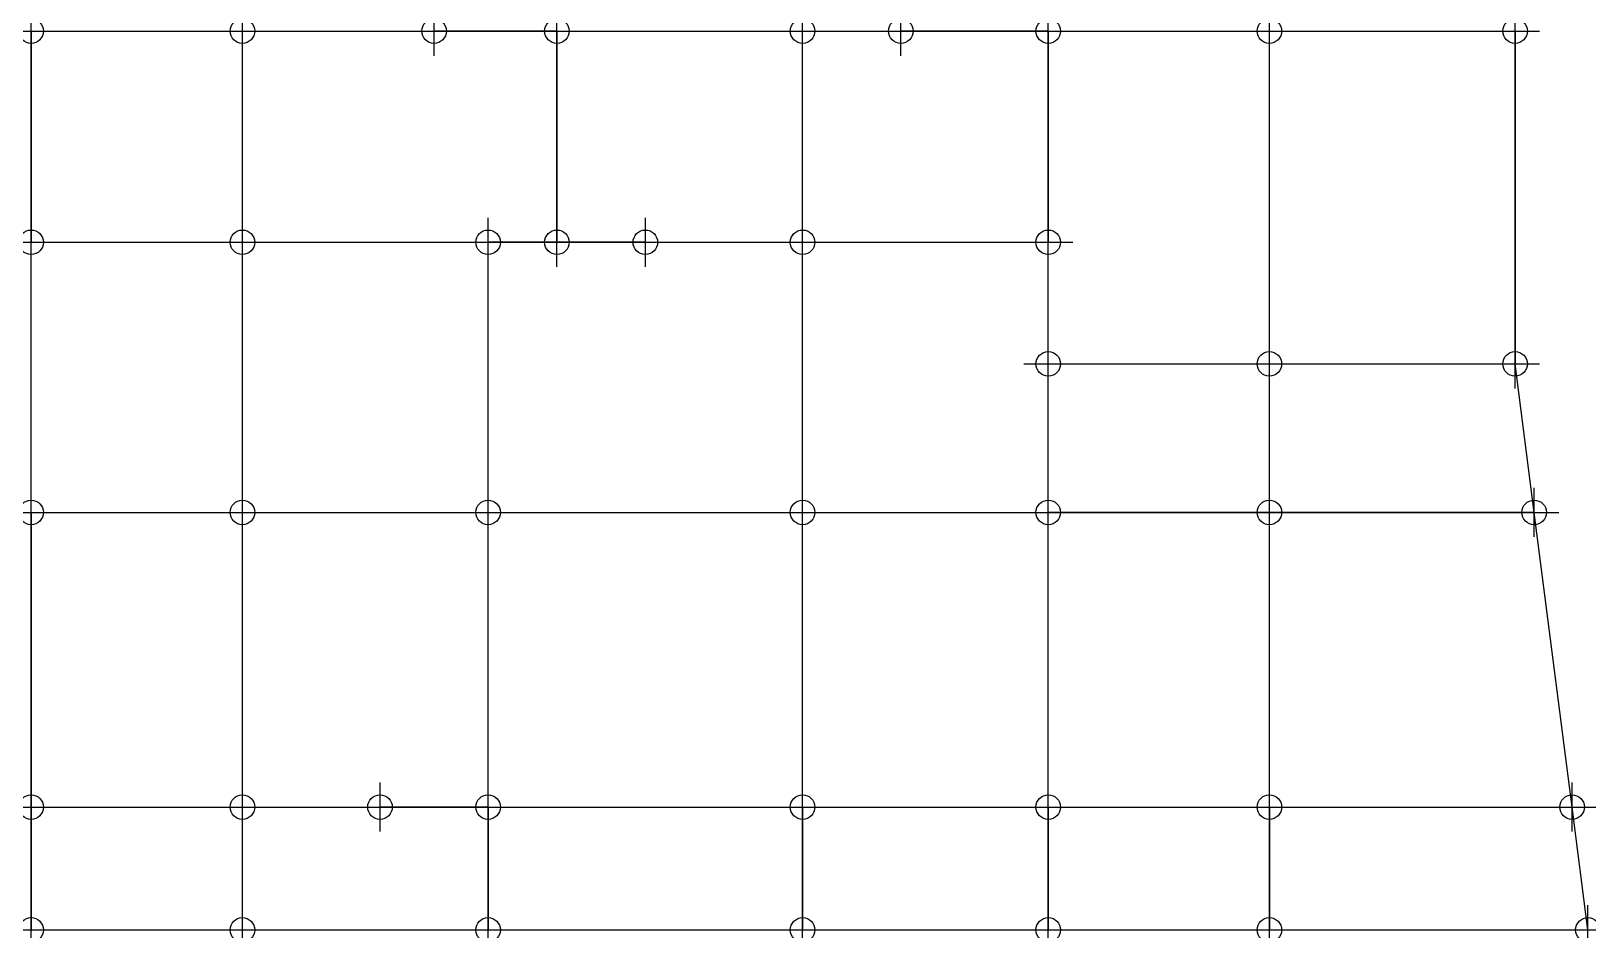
# Model space of a CAD drawing. Header units: metres. Extents: x 0 to 31.7, y 0 to 18.3.
import ezdxf

# ---------------------------------------------------------------- set-up
doc = ezdxf.new("R2010")
doc.units = ezdxf.units.M
doc.header["$MEASUREMENT"] = 0
doc.header["$PDMODE"] = 34
doc.header["$PDSIZE"] = 0.5
for name, color, linetype in [('Model_C_0.60_0.60', 255, 'CONTINUOUS'), ('Model_Mx_0.25', 2, 'CONTINUOUS'), ('Model_My_0.25', 1, 'CONTINUOUS'), ('Model_N_centrales', 7, 'CONTINUOUS'), ('Model_N_esquinero', 4, 'CONTINUOUS'), ('Model_N_externo', 6, 'CONTINUOUS'), ('Model_V_0.25_0.60', 3, 'CONTINUOUS'), ('Model_V_0.25_0.70', 40, 'CONTINUOUS')]:
    doc.layers.add(name, color=color, linetype=linetype)

msp = doc.modelspace()

# ---------------------------------------------------------------- linework, layer by layer
at = {"layer": 'Model_C_0.60_0.60', "extrusion": (2e-16, -1, 0)}
for p, q in [((4.3, 18.3), (4.3, 18.3, 2.6)), ((4.3, 18.3, 2.6), (4.3, 18.3, 5.2)), ((4.3, 18.3, 5.2), (4.3, 18.3, 7.8)), ((4.3, 18.3, 7.8), (4.3, 18.3, 10.4)), ((4.3, 18.3, 10.4), (4.3, 18.3, 13)), ((4.3, 18.3, 13), (4.3, 18.3, 15.6)), ((4.3, 18.3, 15.6), (4.3, 18.3, 18.2)), ((4.3, 18.3, 18.2), (4.3, 18.3, 20.8)), ((15.7, 18.3), (15.7, 18.3, 2.6)), ((15.7, 18.3, 2.6), (15.7, 18.3, 5.2)), ((15.7, 18.3, 5.2), (15.7, 18.3, 7.8)), ((15.7, 18.3, 7.8), (15.7, 18.3, 10.4)), ((15.7, 18.3, 10.4), (15.7, 18.3, 13)), ((15.7, 18.3, 13), (15.7, 18.3, 15.6)), ((15.7, 18.3, 15.6), (15.7, 18.3, 18.2)), ((15.7, 18.3, 18.2), (15.7, 18.3, 20.8)), ((25.2, 18.3), (25.2, 18.3, 2.6)), ((25.2, 18.3, 2.6), (25.2, 18.3, 5.2)), ((25.2, 18.3, 5.2), (25.2, 18.3, 7.8)), ((25.2, 18.3, 7.8), (25.2, 18.3, 10.4)), ((25.2, 18.3, 10.4), (25.2, 18.3, 13)), ((25.2, 18.3, 13), (25.2, 18.3, 15.6)), ((25.2, 18.3, 15.6), (25.2, 18.3, 18.2)), ((25.2, 18.3, 18.2), (25.2, 18.3, 20.8)), ((4.3, 14), (4.3, 14, 2.6)), ((4.3, 14, 2.6), (4.3, 14, 5.2)), ((4.3, 14, 5.2), (4.3, 14, 7.8)), ((4.3, 14, 7.8), (4.3, 14, 10.4)), ((4.3, 14, 10.4), (4.3, 14, 13)), ((4.3, 14, 13), (4.3, 14, 15.6)), ((4.3, 14, 15.6), (4.3, 14, 18.2)), ((4.3, 14, 18.2), (4.3, 14, 20.8)), ((15.7, 14), (15.7, 14, 2.6)), ((15.7, 14, 2.6), (15.7, 14, 5.2)), ((15.7, 14, 5.2), (15.7, 14, 7.8)), ((15.7, 14, 7.8), (15.7, 14, 10.4)), ((15.7, 14, 10.4), (15.7, 14, 13)), ((15.7, 14, 13), (15.7, 14, 15.6)), ((15.7, 14, 15.6), (15.7, 14, 18.2)), ((15.7, 14, 18.2), (15.7, 14, 20.8)), ((20.7, 11.525), (20.7, 11.525, 2.6)), ((20.7, 11.525, 2.6), (20.7, 11.525, 5.2)), ((20.7, 11.525, 5.2), (20.7, 11.525, 7.8)), ((20.7, 11.525, 7.8), (20.7, 11.525, 10.4)), ((20.7, 11.525, 10.4), (20.7, 11.525, 13)), ((20.7, 11.525, 13), (20.7, 11.525, 15.6)), ((20.7, 11.525, 15.6), (20.7, 11.525, 18.2)), ((20.7, 11.525, 18.2), (20.7, 11.525, 20.8)), ((25.2, 11.525), (25.2, 11.525, 2.6)), ((25.2, 11.525, 2.6), (25.2, 11.525, 5.2)), ((25.2, 11.525, 5.2), (25.2, 11.525, 7.8)), ((25.2, 11.525, 7.8), (25.2, 11.525, 10.4)), ((25.2, 11.525, 10.4), (25.2, 11.525, 13)), ((25.2, 11.525, 13), (25.2, 11.525, 15.6)), ((25.2, 11.525, 15.6), (25.2, 11.525, 18.2)), ((25.2, 11.525, 18.2), (25.2, 11.525, 20.8)), ((4.3, 8.5), (4.3, 8.5, 2.6)), ((4.3, 8.5, 2.6), (4.3, 8.5, 5.2)), ((4.3, 8.5, 5.2), (4.3, 8.5, 7.8)), ((4.3, 8.5, 7.8), (4.3, 8.5, 10.4)), ((4.3, 8.5, 10.4), (4.3, 8.5, 13)), ((4.3, 8.5, 13), (4.3, 8.5, 15.6)), ((4.3, 8.5, 15.6), (4.3, 8.5, 18.2)), ((4.3, 8.5, 18.2), (4.3, 8.5, 20.8)), ((9.3, 8.5), (9.3, 8.5, 2.6)), ((9.3, 8.5, 2.6), (9.3, 8.5, 5.2)), ((9.3, 8.5, 5.2), (9.3, 8.5, 7.8)), ((9.3, 8.5, 7.8), (9.3, 8.5, 10.4)), ((9.3, 8.5, 10.4), (9.3, 8.5, 13)), ((9.3, 8.5, 13), (9.3, 8.5, 15.6)), ((9.3, 8.5, 15.6), (9.3, 8.5, 18.2)), ((9.3, 8.5, 18.2), (9.3, 8.5, 20.8)), ((15.7, 8.5), (15.7, 8.5, 2.6)), ((15.7, 8.5, 2.6), (15.7, 8.5, 5.2)), ((15.7, 8.5, 5.2), (15.7, 8.5, 7.8)), ((15.7, 8.5, 7.8), (15.7, 8.5, 10.4)), ((15.7, 8.5, 10.4), (15.7, 8.5, 13)), ((15.7, 8.5, 13), (15.7, 8.5, 15.6)), ((15.7, 8.5, 15.6), (15.7, 8.5, 18.2)), ((15.7, 8.5, 18.2), (15.7, 8.5, 20.8)), ((4.3, 2.5), (4.3, 2.5, 2.6)), ((4.3, 2.5, 2.6), (4.3, 2.5, 5.2)), ((4.3, 2.5, 5.2), (4.3, 2.5, 7.8)), ((4.3, 2.5, 7.8), (4.3, 2.5, 10.4)), ((4.3, 2.5, 10.4), (4.3, 2.5, 13)), ((4.3, 2.5, 13), (4.3, 2.5, 15.6)), ((4.3, 2.5, 15.6), (4.3, 2.5, 18.2)), ((4.3, 2.5, 18.2), (4.3, 2.5, 20.8)), ((31.36, 2.5), (31.36, 2.5, 2.6)), ((31.36, 2.5, 2.6), (31.36, 2.5, 5.2)), ((31.36, 2.5, 5.2), (31.36, 2.5, 7.8)), ((31.36, 2.5, 7.8), (31.36, 2.5, 10.4)), ((31.36, 2.5, 10.4), (31.36, 2.5, 13)), ((31.36, 2.5, 13), (31.36, 2.5, 15.6)), ((31.36, 2.5, 15.6), (31.36, 2.5, 18.2)), ((31.36, 2.5, 18.2), (31.36, 2.5, 20.8)), ((4.3, 0), (4.3, 0, 2.6)), ((4.3, 0, 2.6), (4.3, 0, 5.2)), ((4.3, 0, 5.2), (4.3, 0, 7.8)), ((4.3, 0, 7.8), (4.3, 0, 10.4)), ((4.3, 0, 10.4), (4.3, 0, 13)), ((4.3, 0, 13), (4.3, 0, 15.6)), ((4.3, 0, 15.6), (4.3, 0, 18.2)), ((4.3, 0, 18.2), (4.3, 0, 20.8)), ((31.682, 0), (31.682, 0, 2.6)), ((31.682, 0, 2.6), (31.682, 0, 5.2)), ((31.682, 0, 5.2), (31.682, 0, 7.8)), ((31.682, 0, 7.8), (31.682, 0, 10.4)), ((31.682, 0, 10.4), (31.682, 0, 13)), ((31.682, 0, 13), (31.682, 0, 15.6)), ((31.682, 0, 15.6), (31.682, 0, 18.2)), ((31.682, 0, 18.2), (31.682, 0, 20.8))]:
    msp.add_line(p, q, dxfattribs=at)
at = {"layer": 'Model_Mx_0.25', "extrusion": (2e-16, -1, 0)}
for points, elevation in [([(10.7, 0), (10.7, 2.6), (8.2, 2.6), (8.2, 0), (10.7, 0)], -18.3), ([(10.7, 2.6), (10.7, 5.2), (8.2, 5.2), (8.2, 2.6), (10.7, 2.6)], -18.3), ([(10.7, 5.2), (10.7, 7.8), (8.2, 7.8), (8.2, 5.2), (10.7, 5.2)], -18.3), ([(10.7, 7.8), (10.7, 10.4), (8.2, 10.4), (8.2, 7.8), (10.7, 7.8)], -18.3), ([(10.7, 10.4), (10.7, 13), (8.2, 13), (8.2, 10.4), (10.7, 10.4)], -18.3), ([(10.7, 13), (10.7, 15.6), (8.2, 15.6), (8.2, 13), (10.7, 13)], -18.3), ([(10.7, 15.6), (10.7, 18.2), (8.2, 18.2), (8.2, 15.6), (10.7, 15.6)], -18.3), ([(10.7, 18.2), (10.7, 20.8), (8.2, 20.8), (8.2, 18.2), (10.7, 18.2)], -18.3), ([(20.7, 0), (20.7, 2.6), (17.7, 2.6), (17.7, 0), (20.7, 0)], -18.3), ([(20.7, 2.6), (20.7, 5.2), (17.7, 5.2), (17.7, 2.6), (20.7, 2.6)], -18.3), ([(20.7, 5.2), (20.7, 7.8), (17.7, 7.8), (17.7, 5.2), (20.7, 5.2)], -18.3), ([(20.7, 7.8), (20.7, 10.4), (17.7, 10.4), (17.7, 7.8), (20.7, 7.8)], -18.3), ([(20.7, 10.4), (20.7, 13), (17.7, 13), (17.7, 10.4), (20.7, 10.4)], -18.3), ([(20.7, 13), (20.7, 15.6), (17.7, 15.6), (17.7, 13), (20.7, 13)], -18.3), ([(20.7, 15.6), (20.7, 18.2), (17.7, 18.2), (17.7, 15.6), (20.7, 15.6)], -18.3), ([(20.7, 18.2), (20.7, 20.8), (17.7, 20.8), (17.7, 18.2), (20.7, 18.2)], -18.3), ([(10.7, 0), (10.7, 2.6), (9.3, 2.6), (9.3, 0), (10.7, 0)], -14), ([(10.7, 2.6), (10.7, 5.2), (9.3, 5.2), (9.3, 2.6), (10.7, 2.6)], -14), ([(10.7, 5.2), (10.7, 7.8), (9.3, 7.8), (9.3, 5.2), (10.7, 5.2)], -14), ([(10.7, 7.8), (10.7, 10.4), (9.3, 10.4), (9.3, 7.8), (10.7, 7.8)], -14), ([(10.7, 10.4), (10.7, 13), (9.3, 13), (9.3, 10.4), (10.7, 10.4)], -14), ([(10.7, 13), (10.7, 15.6), (9.3, 15.6), (9.3, 13), (10.7, 13)], -14), ([(10.7, 15.6), (10.7, 18.2), (9.3, 18.2), (9.3, 15.6), (10.7, 15.6)], -14), ([(10.7, 18.2), (10.7, 20.8), (9.3, 20.8), (9.3, 18.2), (10.7, 18.2)], -14), ([(12.5, 0), (12.5, 2.6), (10.7, 2.6), (10.7, 0), (12.5, 0)], -14), ([(12.5, 2.6), (12.5, 5.2), (10.7, 5.2), (10.7, 2.6), (12.5, 2.6)], -14), ([(12.5, 5.2), (12.5, 7.8), (10.7, 7.8), (10.7, 5.2), (12.5, 5.2)], -14), ([(12.5, 7.8), (12.5, 10.4), (10.7, 10.4), (10.7, 7.8), (12.5, 7.8)], -14), ([(12.5, 10.4), (12.5, 13), (10.7, 13), (10.7, 10.4), (12.5, 10.4)], -14), ([(12.5, 13), (12.5, 15.6), (10.7, 15.6), (10.7, 13), (12.5, 13)], -14), ([(12.5, 15.6), (12.5, 18.2), (10.7, 18.2), (10.7, 15.6), (12.5, 15.6)], -14), ([(12.5, 18.2), (12.5, 20.8), (10.7, 20.8), (10.7, 18.2), (12.5, 18.2)], -14), ([(25.2, 0), (25.2, 2.6), (20.7, 2.6), (20.7, 0), (25.2, 0)], -8.5), ([(25.2, 2.6), (25.2, 5.2), (20.7, 5.2), (20.7, 2.6), (25.2, 2.6)], -8.5), ([(25.2, 5.2), (25.2, 7.8), (20.7, 7.8), (20.7, 5.2), (25.2, 5.2)], -8.5), ([(25.2, 7.8), (25.2, 10.4), (20.7, 10.4), (20.7, 7.8), (25.2, 7.8)], -8.5), ([(25.2, 10.4), (25.2, 13), (20.7, 13), (20.7, 10.4), (25.2, 10.4)], -8.5), ([(25.2, 13), (25.2, 15.6), (20.7, 15.6), (20.7, 13), (25.2, 13)], -8.5), ([(25.2, 15.6), (25.2, 18.2), (20.7, 18.2), (20.7, 15.6), (25.2, 15.6)], -8.5), ([(25.2, 18.2), (25.2, 20.8), (20.7, 20.8), (20.7, 18.2), (25.2, 18.2)], -8.5), ([(30.589, 0), (30.589, 2.6), (25.2, 2.6), (25.2, 0), (30.589, 0)], -8.5), ([(30.589, 2.6), (30.589, 5.2), (25.2, 5.2), (25.2, 2.6), (30.589, 2.6)], -8.5), ([(30.589, 5.2), (30.589, 7.8), (25.2, 7.8), (25.2, 5.2), (30.589, 5.2)], -8.5), ([(30.589, 7.8), (30.589, 10.4), (25.2, 10.4), (25.2, 7.8), (30.589, 7.8)], -8.5), ([(30.589, 10.4), (30.589, 13), (25.2, 13), (25.2, 10.4), (30.589, 10.4)], -8.5), ([(30.589, 13), (30.589, 15.6), (25.2, 15.6), (25.2, 13), (30.589, 13)], -8.5), ([(30.589, 15.6), (30.589, 18.2), (25.2, 18.2), (25.2, 15.6), (30.589, 15.6)], -8.5), ([(30.589, 18.2), (30.589, 20.8), (25.2, 20.8), (25.2, 18.2), (30.589, 18.2)], -8.5), ([(9.3, 0), (9.3, 2.6), (7.1, 2.6), (7.1, 0), (9.3, 0)], -2.5), ([(9.3, 2.6), (9.3, 5.2), (7.1, 5.2), (7.1, 2.6), (9.3, 2.6)], -2.5), ([(9.3, 5.2), (9.3, 7.8), (7.1, 7.8), (7.1, 5.2), (9.3, 5.2)], -2.5), ([(9.3, 7.8), (9.3, 10.4), (7.1, 10.4), (7.1, 7.8), (9.3, 7.8)], -2.5), ([(9.3, 10.4), (9.3, 13), (7.1, 13), (7.1, 10.4), (9.3, 10.4)], -2.5), ([(9.3, 13), (9.3, 15.6), (7.1, 15.6), (7.1, 13), (9.3, 13)], -2.5), ([(9.3, 15.6), (9.3, 18.2), (7.1, 18.2), (7.1, 15.6), (9.3, 15.6)], -2.5), ([(9.3, 18.2), (9.3, 20.8), (7.1, 20.8), (7.1, 18.2), (9.3, 18.2)], -2.5)]:
    msp.add_lwpolyline(points, dxfattribs=dict(at, elevation=elevation))
at = {"layer": 'Model_My_0.25', "extrusion": (-1, 0, 2e-16)}
for points in [[(-14, 0), (-14, 2.6), (-18.3, 2.6), (-18.3, 0), (-14, 0)], [(-14, 2.6), (-14, 5.2), (-18.3, 5.2), (-18.3, 2.6), (-14, 2.6)], [(-14, 5.2), (-14, 7.8), (-18.3, 7.8), (-18.3, 5.2), (-14, 5.2)], [(-14, 7.8), (-14, 10.4), (-18.3, 10.4), (-18.3, 7.8), (-14, 7.8)], [(-14, 10.4), (-14, 13), (-18.3, 13), (-18.3, 10.4), (-14, 10.4)], [(-14, 13), (-14, 15.6), (-18.3, 15.6), (-18.3, 13), (-14, 13)], [(-14, 15.6), (-14, 18.2), (-18.3, 18.2), (-18.3, 15.6), (-14, 15.6)], [(-14, 18.2), (-14, 20.8), (-18.3, 20.8), (-18.3, 18.2), (-14, 18.2)], [(-2.5, 0), (-2.5, 2.6), (-8.5, 2.6), (-8.5, 0), (-2.5, 0)], [(-2.5, 2.6), (-2.5, 5.2), (-8.5, 5.2), (-8.5, 2.6), (-2.5, 2.6)], [(-2.5, 5.2), (-2.5, 7.8), (-8.5, 7.8), (-8.5, 5.2), (-2.5, 5.2)], [(-2.5, 7.8), (-2.5, 10.4), (-8.5, 10.4), (-8.5, 7.8), (-2.5, 7.8)], [(-2.5, 10.4), (-2.5, 13), (-8.5, 13), (-8.5, 10.4), (-2.5, 10.4)], [(-2.5, 13), (-2.5, 15.6), (-8.5, 15.6), (-8.5, 13), (-2.5, 13)], [(-2.5, 15.6), (-2.5, 18.2), (-8.5, 18.2), (-8.5, 15.6), (-2.5, 15.6)], [(-2.5, 18.2), (-2.5, 20.8), (-8.5, 20.8), (-8.5, 18.2), (-2.5, 18.2)], [(0, 0), (0, 2.6), (-2.5, 2.6), (-2.5, 0), (0, 0)], [(0, 2.6), (0, 5.2), (-2.5, 5.2), (-2.5, 2.6), (0, 2.6)], [(0, 5.2), (0, 7.8), (-2.5, 7.8), (-2.5, 5.2), (0, 5.2)], [(0, 7.8), (0, 10.4), (-2.5, 10.4), (-2.5, 7.8), (0, 7.8)], [(0, 10.4), (0, 13), (-2.5, 13), (-2.5, 10.4), (0, 10.4)], [(0, 13), (0, 15.6), (-2.5, 15.6), (-2.5, 13), (0, 13)], [(0, 15.6), (0, 18.2), (-2.5, 18.2), (-2.5, 15.6), (0, 15.6)], [(0, 18.2), (0, 20.8), (-2.5, 20.8), (-2.5, 18.2), (0, 18.2)]]:
    msp.add_lwpolyline(points, dxfattribs=at)
for points, elevation in [([(-14, 0), (-14, 2.6), (-18.3, 2.6), (-18.3, 0), (-14, 0)], -10.7), ([(-14, 2.6), (-14, 5.2), (-18.3, 5.2), (-18.3, 2.6), (-14, 2.6)], -10.7), ([(-14, 5.2), (-14, 7.8), (-18.3, 7.8), (-18.3, 5.2), (-14, 5.2)], -10.7), ([(-14, 7.8), (-14, 10.4), (-18.3, 10.4), (-18.3, 7.8), (-14, 7.8)], -10.7), ([(-14, 10.4), (-14, 13), (-18.3, 13), (-18.3, 10.4), (-14, 10.4)], -10.7), ([(-14, 13), (-14, 15.6), (-18.3, 15.6), (-18.3, 13), (-14, 13)], -10.7), ([(-14, 15.6), (-14, 18.2), (-18.3, 18.2), (-18.3, 15.6), (-14, 15.6)], -10.7), ([(-14, 18.2), (-14, 20.8), (-18.3, 20.8), (-18.3, 18.2), (-14, 18.2)], -10.7), ([(0, 0), (0, 2.6), (-2.5, 2.6), (-2.5, 0), (0, 0)], -9.3), ([(0, 2.6), (0, 5.2), (-2.5, 5.2), (-2.5, 2.6), (0, 2.6)], -9.3), ([(0, 5.2), (0, 7.8), (-2.5, 7.8), (-2.5, 5.2), (0, 5.2)], -9.3), ([(0, 7.8), (0, 10.4), (-2.5, 10.4), (-2.5, 7.8), (0, 7.8)], -9.3), ([(0, 10.4), (0, 13), (-2.5, 13), (-2.5, 10.4), (0, 10.4)], -9.3), ([(0, 13), (0, 15.6), (-2.5, 15.6), (-2.5, 13), (0, 13)], -9.3), ([(0, 15.6), (0, 18.2), (-2.5, 18.2), (-2.5, 15.6), (0, 15.6)], -9.3), ([(0, 18.2), (0, 20.8), (-2.5, 20.8), (-2.5, 18.2), (0, 18.2)], -9.3), ([(0, 0), (0, 2.6), (-2.5, 2.6), (-2.5, 0), (0, 0)], -15.7), ([(0, 2.6), (0, 5.2), (-2.5, 5.2), (-2.5, 2.6), (0, 2.6)], -15.7), ([(0, 5.2), (0, 7.8), (-2.5, 7.8), (-2.5, 5.2), (0, 5.2)], -15.7), ([(0, 7.8), (0, 10.4), (-2.5, 10.4), (-2.5, 7.8), (0, 7.8)], -15.7), ([(0, 10.4), (0, 13), (-2.5, 13), (-2.5, 10.4), (0, 10.4)], -15.7), ([(0, 13), (0, 15.6), (-2.5, 15.6), (-2.5, 13), (0, 13)], -15.7), ([(0, 15.6), (0, 18.2), (-2.5, 18.2), (-2.5, 15.6), (0, 15.6)], -15.7), ([(0, 18.2), (0, 20.8), (-2.5, 20.8), (-2.5, 18.2), (0, 18.2)], -15.7), ([(0, 0), (0, 2.6), (-2.5, 2.6), (-2.5, 0), (0, 0)], -20.7), ([(0, 2.6), (0, 5.2), (-2.5, 5.2), (-2.5, 2.6), (0, 2.6)], -20.7), ([(0, 5.2), (0, 7.8), (-2.5, 7.8), (-2.5, 5.2), (0, 5.2)], -20.7), ([(0, 7.8), (0, 10.4), (-2.5, 10.4), (-2.5, 7.8), (0, 7.8)], -20.7), ([(0, 10.4), (0, 13), (-2.5, 13), (-2.5, 10.4), (0, 10.4)], -20.7), ([(0, 13), (0, 15.6), (-2.5, 15.6), (-2.5, 13), (0, 13)], -20.7), ([(0, 15.6), (0, 18.2), (-2.5, 18.2), (-2.5, 15.6), (0, 15.6)], -20.7), ([(0, 18.2), (0, 20.8), (-2.5, 20.8), (-2.5, 18.2), (0, 18.2)], -20.7), ([(0, 0), (0, 2.6), (-2.5, 2.6), (-2.5, 0), (0, 0)], -25.2), ([(0, 2.6), (0, 5.2), (-2.5, 5.2), (-2.5, 2.6), (0, 2.6)], -25.2), ([(0, 5.2), (0, 7.8), (-2.5, 7.8), (-2.5, 5.2), (0, 5.2)], -25.2), ([(0, 7.8), (0, 10.4), (-2.5, 10.4), (-2.5, 7.8), (0, 7.8)], -25.2), ([(0, 10.4), (0, 13), (-2.5, 13), (-2.5, 10.4), (0, 10.4)], -25.2), ([(0, 13), (0, 15.6), (-2.5, 15.6), (-2.5, 13), (0, 13)], -25.2), ([(0, 15.6), (0, 18.2), (-2.5, 18.2), (-2.5, 15.6), (0, 15.6)], -25.2), ([(0, 18.2), (0, 20.8), (-2.5, 20.8), (-2.5, 18.2), (0, 18.2)], -25.2)]:
    msp.add_lwpolyline(points, dxfattribs=dict(at, elevation=elevation))
for points, elevation in [([(-14, 0), (-14, 2.6), (-18.3, 2.6), (-18.3, 0)], -20.7), ([(-14, 2.6), (-14, 5.2), (-18.3, 5.2), (-18.3, 2.6)], -20.7), ([(-14, 5.2), (-14, 7.8), (-18.3, 7.8), (-18.3, 5.2)], -20.7), ([(-14, 7.8), (-14, 10.4), (-18.3, 10.4), (-18.3, 7.8)], -20.7), ([(-14, 10.4), (-14, 13), (-18.3, 13), (-18.3, 10.4)], -20.7), ([(-14, 13), (-14, 15.6), (-18.3, 15.6), (-18.3, 13)], -20.7), ([(-14, 15.6), (-14, 18.2), (-18.3, 18.2), (-18.3, 15.6)], -20.7), ([(-14, 18.2), (-14, 20.8), (-18.3, 20.8), (-18.3, 18.2)], -20.7), ([(-11.525, 0), (-11.525, 2.6), (-18.3, 2.6), (-18.3, 0)], -30.2), ([(-11.525, 2.6), (-11.525, 5.2), (-18.3, 5.2), (-18.3, 2.6)], -30.2), ([(-11.525, 5.2), (-11.525, 7.8), (-18.3, 7.8), (-18.3, 5.2)], -30.2), ([(-11.525, 7.8), (-11.525, 10.4), (-18.3, 10.4), (-18.3, 7.8)], -30.2), ([(-11.525, 10.4), (-11.525, 13), (-18.3, 13), (-18.3, 10.4)], -30.2), ([(-11.525, 13), (-11.525, 15.6), (-18.3, 15.6), (-18.3, 13)], -30.2), ([(-11.525, 15.6), (-11.525, 18.2), (-18.3, 18.2), (-18.3, 15.6)], -30.2), ([(-11.525, 18.2), (-11.525, 20.8), (-18.3, 20.8), (-18.3, 18.2)], -30.2)]:
    msp.add_lwpolyline(points, close=True, dxfattribs=dict(at, elevation=elevation))
at = {"layer": 'Model_N_centrales'}
for p in [(4.3, 14), (4.3, 14, 2.6), (4.3, 14, 5.2), (4.3, 14, 7.8), (4.3, 14, 10.4), (4.3, 14, 13), (4.3, 14, 15.6), (4.3, 14, 18.2), (4.3, 14, 20.8), (9.3, 14), (9.3, 14, 2.6), (9.3, 14, 5.2), (9.3, 14, 7.8), (9.3, 14, 10.4), (9.3, 14, 13), (9.3, 14, 15.6), (9.3, 14, 18.2), (9.3, 14, 20.8), (10.7, 14), (10.7, 14, 2.6), (10.7, 14, 5.2), (10.7, 14, 7.8), (10.7, 14, 10.4), (10.7, 14, 13), (10.7, 14, 15.6), (10.7, 14, 18.2), (10.7, 14, 20.8), (12.5, 14), (12.5, 14, 2.6), (12.5, 14, 5.2), (12.5, 14, 7.8), (12.5, 14, 10.4), (12.5, 14, 13), (12.5, 14, 15.6), (12.5, 14, 18.2), (12.5, 14, 20.8), (15.7, 14), (15.7, 14, 2.6), (15.7, 14, 5.2), (15.7, 14, 7.8), (15.7, 14, 10.4), (15.7, 14, 13), (15.7, 14, 15.6), (15.7, 14, 18.2), (15.7, 14, 20.8), (20.7, 14), (20.7, 14, 2.6), (20.7, 14, 5.2), (20.7, 14, 7.8), (20.7, 14, 10.4), (20.7, 14, 13), (20.7, 14, 15.6), (20.7, 14, 18.2), (20.7, 14, 20.8), (20.7, 11.525), (20.7, 11.525, 2.6), (20.7, 11.525, 5.2), (20.7, 11.525, 7.8), (20.7, 11.525, 10.4), (20.7, 11.525, 13), (20.7, 11.525, 15.6), (20.7, 11.525, 18.2), (20.7, 11.525, 20.8), (25.2, 11.525), (25.2, 11.525, 2.6), (25.2, 11.525, 5.2), (25.2, 11.525, 7.8), (25.2, 11.525, 10.4), (25.2, 11.525, 13), (25.2, 11.525, 15.6), (25.2, 11.525, 18.2), (25.2, 11.525, 20.8), (4.3, 8.5), (4.3, 8.5, 2.6), (4.3, 8.5, 5.2), (4.3, 8.5, 7.8), (4.3, 8.5, 10.4), (4.3, 8.5, 13), (4.3, 8.5, 15.6), (4.3, 8.5, 18.2), (4.3, 8.5, 20.8), (9.3, 8.5), (9.3, 8.5, 2.6), (9.3, 8.5, 5.2), (9.3, 8.5, 7.8), (9.3, 8.5, 10.4), (9.3, 8.5, 13), (9.3, 8.5, 15.6), (9.3, 8.5, 18.2), (9.3, 8.5, 20.8), (15.7, 8.5), (15.7, 8.5, 2.6), (15.7, 8.5, 5.2), (15.7, 8.5, 7.8), (15.7, 8.5, 10.4), (15.7, 8.5, 13), (15.7, 8.5, 15.6), (15.7, 8.5, 18.2), (15.7, 8.5, 20.8), (20.7, 8.5), (20.7, 8.5, 2.6), (20.7, 8.5, 5.2), (20.7, 8.5, 7.8), (20.7, 8.5, 10.4), (20.7, 8.5, 13), (20.7, 8.5, 15.6), (20.7, 8.5, 18.2), (20.7, 8.5, 20.8), (25.2, 8.5), (25.2, 8.5, 2.6), (25.2, 8.5, 5.2), (25.2, 8.5, 7.8), (25.2, 8.5, 10.4), (25.2, 8.5, 13), (25.2, 8.5, 15.6), (25.2, 8.5, 18.2), (25.2, 8.5, 20.8), (4.3, 2.5), (4.3, 2.5, 2.6), (4.3, 2.5, 5.2), (4.3, 2.5, 7.8), (4.3, 2.5, 10.4), (4.3, 2.5, 13), (4.3, 2.5, 15.6), (4.3, 2.5, 18.2), (4.3, 2.5, 20.8), (7.1, 2.5), (7.1, 2.5, 2.6), (7.1, 2.5, 5.2), (7.1, 2.5, 7.8), (7.1, 2.5, 10.4), (7.1, 2.5, 13), (7.1, 2.5, 15.6), (7.1, 2.5, 18.2), (7.1, 2.5, 20.8), (9.3, 2.5), (9.3, 2.5, 2.6), (9.3, 2.5, 5.2), (9.3, 2.5, 7.8), (9.3, 2.5, 10.4), (9.3, 2.5, 13), (9.3, 2.5, 15.6), (9.3, 2.5, 18.2), (9.3, 2.5, 20.8), (15.7, 2.5), (15.7, 2.5, 2.6), (15.7, 2.5, 5.2), (15.7, 2.5, 7.8), (15.7, 2.5, 10.4), (15.7, 2.5, 13), (15.7, 2.5, 15.6), (15.7, 2.5, 18.2), (15.7, 2.5, 20.8), (20.7, 2.5), (20.7, 2.5, 2.6), (20.7, 2.5, 5.2), (20.7, 2.5, 7.8), (20.7, 2.5, 10.4), (20.7, 2.5, 13), (20.7, 2.5, 15.6), (20.7, 2.5, 18.2), (20.7, 2.5, 20.8), (25.2, 2.5), (25.2, 2.5, 2.6), (25.2, 2.5, 5.2), (25.2, 2.5, 7.8), (25.2, 2.5, 10.4), (25.2, 2.5, 13), (25.2, 2.5, 15.6), (25.2, 2.5, 18.2), (25.2, 2.5, 20.8)]:
    msp.add_point(p, dxfattribs=at)
at = {"layer": 'Model_N_esquinero'}
for p in [(0, 18.3), (0, 18.3, 2.6), (0, 18.3, 5.2), (0, 18.3, 7.8), (0, 18.3, 10.4), (0, 18.3, 13), (0, 18.3, 15.6), (0, 18.3, 18.2), (0, 18.3, 20.8), (30.2, 18.3), (30.2, 18.3, 2.6), (30.2, 18.3, 5.2), (30.2, 18.3, 7.8), (30.2, 18.3, 10.4), (30.2, 18.3, 13), (30.2, 18.3, 15.6), (30.2, 18.3, 18.2), (30.2, 18.3, 20.8), (0, 0), (0, 0, 2.6), (0, 0, 5.2), (0, 0, 7.8), (0, 0, 10.4), (0, 0, 13), (0, 0, 15.6), (0, 0, 18.2), (0, 0, 20.8), (31.682, 0), (31.682, 0, 2.6), (31.682, 0, 5.2), (31.682, 0, 7.8), (31.682, 0, 10.4), (31.682, 0, 13), (31.682, 0, 15.6), (31.682, 0, 18.2), (31.682, 0, 20.8)]:
    msp.add_point(p, dxfattribs=at)
at = {"layer": 'Model_N_externo'}
for p in [(4.3, 18.3), (4.3, 18.3, 2.6), (4.3, 18.3, 5.2), (4.3, 18.3, 7.8), (4.3, 18.3, 10.4), (4.3, 18.3, 13), (4.3, 18.3, 15.6), (4.3, 18.3, 18.2), (4.3, 18.3, 20.8), (8.2, 18.3), (8.2, 18.3, 2.6), (8.2, 18.3, 5.2), (8.2, 18.3, 7.8), (8.2, 18.3, 10.4), (8.2, 18.3, 13), (8.2, 18.3, 15.6), (8.2, 18.3, 18.2), (8.2, 18.3, 20.8), (10.7, 18.3), (10.7, 18.3, 2.6), (10.7, 18.3, 5.2), (10.7, 18.3, 7.8), (10.7, 18.3, 10.4), (10.7, 18.3, 13), (10.7, 18.3, 15.6), (10.7, 18.3, 18.2), (10.7, 18.3, 20.8), (15.7, 18.3), (15.7, 18.3, 2.6), (15.7, 18.3, 5.2), (15.7, 18.3, 7.8), (15.7, 18.3, 10.4), (15.7, 18.3, 13), (15.7, 18.3, 15.6), (15.7, 18.3, 18.2), (15.7, 18.3, 20.8), (17.7, 18.3), (17.7, 18.3, 2.6), (17.7, 18.3, 5.2), (17.7, 18.3, 7.8), (17.7, 18.3, 10.4), (17.7, 18.3, 13), (17.7, 18.3, 15.6), (17.7, 18.3, 18.2), (17.7, 18.3, 20.8), (20.7, 18.3), (20.7, 18.3, 2.6), (20.7, 18.3, 5.2), (20.7, 18.3, 7.8), (20.7, 18.3, 10.4), (20.7, 18.3, 13), (20.7, 18.3, 15.6), (20.7, 18.3, 18.2), (20.7, 18.3, 20.8), (25.2, 18.3), (25.2, 18.3, 2.6), (25.2, 18.3, 5.2), (25.2, 18.3, 7.8), (25.2, 18.3, 10.4), (25.2, 18.3, 13), (25.2, 18.3, 15.6), (25.2, 18.3, 18.2), (25.2, 18.3, 20.8), (0, 14), (0, 14, 2.6), (0, 14, 5.2), (0, 14, 7.8), (0, 14, 10.4), (0, 14, 13), (0, 14, 15.6), (0, 14, 18.2), (0, 14, 20.8), (30.2, 11.525), (30.2, 11.525, 2.6), (30.2, 11.525, 5.2), (30.2, 11.525, 7.8), (30.2, 11.525, 10.4), (30.2, 11.525, 13), (30.2, 11.525, 15.6), (30.2, 11.525, 18.2), (30.2, 11.525, 20.8), (0, 8.5), (0, 8.5, 2.6), (0, 8.5, 5.2), (0, 8.5, 7.8), (0, 8.5, 10.4), (0, 8.5, 13), (0, 8.5, 15.6), (0, 8.5, 18.2), (0, 8.5, 20.8), (30.589, 8.5), (30.589, 8.5, 2.6), (30.589, 8.5, 5.2), (30.589, 8.5, 7.8), (30.589, 8.5, 10.4), (30.589, 8.5, 13), (30.589, 8.5, 15.6), (30.589, 8.5, 18.2), (30.589, 8.5, 20.8), (0, 2.5), (0, 2.5, 2.6), (0, 2.5, 5.2), (0, 2.5, 7.8), (0, 2.5, 10.4), (0, 2.5, 13), (0, 2.5, 15.6), (0, 2.5, 18.2), (0, 2.5, 20.8), (31.36, 2.5), (31.36, 2.5, 2.6), (31.36, 2.5, 5.2), (31.36, 2.5, 7.8), (31.36, 2.5, 10.4), (31.36, 2.5, 13), (31.36, 2.5, 15.6), (31.36, 2.5, 18.2), (31.36, 2.5, 20.8), (4.3, 0), (4.3, 0, 2.6), (4.3, 0, 5.2), (4.3, 0, 7.8), (4.3, 0, 10.4), (4.3, 0, 13), (4.3, 0, 15.6), (4.3, 0, 18.2), (4.3, 0, 20.8), (9.3, 0), (9.3, 0, 2.6), (9.3, 0, 5.2), (9.3, 0, 7.8), (9.3, 0, 10.4), (9.3, 0, 13), (9.3, 0, 15.6), (9.3, 0, 18.2), (9.3, 0, 20.8), (15.7, 0), (15.7, 0, 2.6), (15.7, 0, 5.2), (15.7, 0, 7.8), (15.7, 0, 10.4), (15.7, 0, 13), (15.7, 0, 15.6), (15.7, 0, 18.2), (15.7, 0, 20.8), (20.7, 0), (20.7, 0, 2.6), (20.7, 0, 5.2), (20.7, 0, 7.8), (20.7, 0, 10.4), (20.7, 0, 13), (20.7, 0, 15.6), (20.7, 0, 18.2), (20.7, 0, 20.8), (25.2, 0), (25.2, 0, 2.6), (25.2, 0, 5.2), (25.2, 0, 7.8), (25.2, 0, 10.4), (25.2, 0, 13), (25.2, 0, 15.6), (25.2, 0, 18.2), (25.2, 0, 20.8)]:
    msp.add_point(p, dxfattribs=at)
at = {"layer": 'Model_V_0.25_0.60'}
for p, q in [((4.3, 14, 2.6), (4.3, 18.3, 2.6)), ((4.3, 14, 5.2), (4.3, 18.3, 5.2)), ((4.3, 14, 7.8), (4.3, 18.3, 7.8)), ((4.3, 14, 10.4), (4.3, 18.3, 10.4)), ((4.3, 14, 13), (4.3, 18.3, 13)), ((4.3, 14, 15.6), (4.3, 18.3, 15.6)), ((4.3, 14, 18.2), (4.3, 18.3, 18.2)), ((4.3, 14, 20.8), (4.3, 18.3, 20.8)), ((15.7, 14, 2.6), (15.7, 18.3, 2.6)), ((15.7, 14, 5.2), (15.7, 18.3, 5.2)), ((15.7, 14, 7.8), (15.7, 18.3, 7.8)), ((15.7, 14, 10.4), (15.7, 18.3, 10.4)), ((15.7, 14, 13), (15.7, 18.3, 13)), ((15.7, 14, 15.6), (15.7, 18.3, 15.6)), ((15.7, 14, 18.2), (15.7, 18.3, 18.2)), ((15.7, 14, 20.8), (15.7, 18.3, 20.8)), ((25.2, 11.525, 2.6), (25.2, 18.3, 2.6)), ((25.2, 11.525, 5.2), (25.2, 18.3, 5.2)), ((25.2, 11.525, 7.8), (25.2, 18.3, 7.8)), ((25.2, 11.525, 10.4), (25.2, 18.3, 10.4)), ((25.2, 11.525, 13), (25.2, 18.3, 13)), ((25.2, 11.525, 15.6), (25.2, 18.3, 15.6)), ((25.2, 11.525, 18.2), (25.2, 18.3, 18.2)), ((25.2, 11.525, 20.8), (25.2, 18.3, 20.8)), ((0, 14, 2.6), (4.3, 14, 2.6)), ((0, 14, 5.2), (4.3, 14, 5.2)), ((0, 14, 7.8), (4.3, 14, 7.8)), ((0, 14, 10.4), (4.3, 14, 10.4)), ((0, 14, 13), (4.3, 14, 13)), ((0, 14, 15.6), (4.3, 14, 15.6)), ((0, 14, 18.2), (4.3, 14, 18.2)), ((0, 14, 20.8), (4.3, 14, 20.8)), ((4.3, 14, 2.6), (9.3, 14, 2.6)), ((4.3, 8.5, 2.6), (4.3, 14, 2.6)), ((4.3, 14, 5.2), (9.3, 14, 5.2)), ((4.3, 8.5, 5.2), (4.3, 14, 5.2)), ((4.3, 14, 7.8), (9.3, 14, 7.8)), ((4.3, 8.5, 7.8), (4.3, 14, 7.8)), ((4.3, 14, 10.4), (9.3, 14, 10.4)), ((4.3, 8.5, 10.4), (4.3, 14, 10.4)), ((4.3, 14, 13), (9.3, 14, 13)), ((4.3, 8.5, 13), (4.3, 14, 13)), ((4.3, 14, 15.6), (9.3, 14, 15.6)), ((4.3, 8.5, 15.6), (4.3, 14, 15.6)), ((4.3, 14, 18.2), (9.3, 14, 18.2)), ((4.3, 8.5, 18.2), (4.3, 14, 18.2)), ((4.3, 14, 20.8), (9.3, 14, 20.8)), ((4.3, 8.5, 20.8), (4.3, 14, 20.8)), ((9.3, 8.5, 2.6), (9.3, 14, 2.6)), ((9.3, 8.5, 5.2), (9.3, 14, 5.2)), ((9.3, 8.5, 7.8), (9.3, 14, 7.8)), ((9.3, 8.5, 10.4), (9.3, 14, 10.4)), ((9.3, 8.5, 13), (9.3, 14, 13)), ((9.3, 8.5, 15.6), (9.3, 14, 15.6)), ((9.3, 8.5, 18.2), (9.3, 14, 18.2)), ((9.3, 8.5, 20.8), (9.3, 14, 20.8)), ((12.5, 14, 2.6), (15.7, 14, 2.6)), ((12.5, 14, 5.2), (15.7, 14, 5.2)), ((12.5, 14, 7.8), (15.7, 14, 7.8)), ((12.5, 14, 10.4), (15.7, 14, 10.4)), ((12.5, 14, 13), (15.7, 14, 13)), ((12.5, 14, 15.6), (15.7, 14, 15.6)), ((12.5, 14, 18.2), (15.7, 14, 18.2)), ((12.5, 14, 20.8), (15.7, 14, 20.8)), ((15.7, 14, 2.6), (20.7, 14, 2.6)), ((15.7, 8.5, 2.6), (15.7, 14, 2.6)), ((15.7, 14, 5.2), (20.7, 14, 5.2)), ((15.7, 8.5, 5.2), (15.7, 14, 5.2)), ((15.7, 14, 7.8), (20.7, 14, 7.8)), ((15.7, 8.5, 7.8), (15.7, 14, 7.8)), ((15.7, 14, 10.4), (20.7, 14, 10.4)), ((15.7, 8.5, 10.4), (15.7, 14, 10.4)), ((15.7, 14, 13), (20.7, 14, 13)), ((15.7, 8.5, 13), (15.7, 14, 13)), ((15.7, 14, 15.6), (20.7, 14, 15.6)), ((15.7, 8.5, 15.6), (15.7, 14, 15.6)), ((15.7, 14, 18.2), (20.7, 14, 18.2)), ((15.7, 8.5, 18.2), (15.7, 14, 18.2)), ((15.7, 14, 20.8), (20.7, 14, 20.8)), ((15.7, 8.5, 20.8), (15.7, 14, 20.8)), ((20.7, 11.525, 2.6), (20.7, 14, 2.6)), ((20.7, 11.525, 5.2), (20.7, 14, 5.2)), ((20.7, 11.525, 7.8), (20.7, 14, 7.8)), ((20.7, 11.525, 10.4), (20.7, 14, 10.4)), ((20.7, 11.525, 13), (20.7, 14, 13)), ((20.7, 11.525, 15.6), (20.7, 14, 15.6)), ((20.7, 11.525, 18.2), (20.7, 14, 18.2)), ((20.7, 11.525, 20.8), (20.7, 14, 20.8)), ((20.7, 11.525, 2.6), (25.2, 11.525, 2.6)), ((20.7, 8.5, 2.6), (20.7, 11.525, 2.6)), ((20.7, 11.525, 5.2), (25.2, 11.525, 5.2)), ((20.7, 8.5, 5.2), (20.7, 11.525, 5.2)), ((20.7, 11.525, 7.8), (25.2, 11.525, 7.8)), ((20.7, 8.5, 7.8), (20.7, 11.525, 7.8)), ((20.7, 11.525, 10.4), (25.2, 11.525, 10.4)), ((20.7, 8.5, 10.4), (20.7, 11.525, 10.4)), ((20.7, 11.525, 13), (25.2, 11.525, 13)), ((20.7, 8.5, 13), (20.7, 11.525, 13)), ((20.7, 11.525, 15.6), (25.2, 11.525, 15.6)), ((20.7, 8.5, 15.6), (20.7, 11.525, 15.6)), ((20.7, 11.525, 18.2), (25.2, 11.525, 18.2)), ((20.7, 8.5, 18.2), (20.7, 11.525, 18.2)), ((20.7, 11.525, 20.8), (25.2, 11.525, 20.8)), ((20.7, 8.5, 20.8), (20.7, 11.525, 20.8)), ((25.2, 11.525, 2.6), (30.2, 11.525, 2.6)), ((25.2, 8.5, 2.6), (25.2, 11.525, 2.6)), ((25.2, 11.525, 5.2), (30.2, 11.525, 5.2)), ((25.2, 8.5, 5.2), (25.2, 11.525, 5.2)), ((25.2, 11.525, 7.8), (30.2, 11.525, 7.8)), ((25.2, 8.5, 7.8), (25.2, 11.525, 7.8)), ((25.2, 11.525, 10.4), (30.2, 11.525, 10.4)), ((25.2, 8.5, 10.4), (25.2, 11.525, 10.4)), ((25.2, 11.525, 13), (30.2, 11.525, 13)), ((25.2, 8.5, 13), (25.2, 11.525, 13)), ((25.2, 11.525, 15.6), (30.2, 11.525, 15.6)), ((25.2, 8.5, 15.6), (25.2, 11.525, 15.6)), ((25.2, 11.525, 18.2), (30.2, 11.525, 18.2)), ((25.2, 8.5, 18.2), (25.2, 11.525, 18.2)), ((25.2, 11.525, 20.8), (30.2, 11.525, 20.8)), ((25.2, 8.5, 20.8), (25.2, 11.525, 20.8)), ((0, 8.5, 2.6), (4.3, 8.5, 2.6)), ((0, 8.5, 5.2), (4.3, 8.5, 5.2)), ((0, 8.5, 7.8), (4.3, 8.5, 7.8)), ((0, 8.5, 10.4), (4.3, 8.5, 10.4)), ((0, 8.5, 13), (4.3, 8.5, 13)), ((0, 8.5, 15.6), (4.3, 8.5, 15.6)), ((0, 8.5, 18.2), (4.3, 8.5, 18.2)), ((0, 8.5, 20.8), (4.3, 8.5, 20.8)), ((4.3, 8.5, 2.6), (9.3, 8.5, 2.6)), ((4.3, 2.5, 2.6), (4.3, 8.5, 2.6)), ((4.3, 8.5, 5.2), (9.3, 8.5, 5.2)), ((4.3, 2.5, 5.2), (4.3, 8.5, 5.2)), ((4.3, 8.5, 7.8), (9.3, 8.5, 7.8)), ((4.3, 2.5, 7.8), (4.3, 8.5, 7.8)), ((4.3, 8.5, 10.4), (9.3, 8.5, 10.4)), ((4.3, 2.5, 10.4), (4.3, 8.5, 10.4)), ((4.3, 8.5, 13), (9.3, 8.5, 13)), ((4.3, 2.5, 13), (4.3, 8.5, 13)), ((4.3, 8.5, 15.6), (9.3, 8.5, 15.6)), ((4.3, 2.5, 15.6), (4.3, 8.5, 15.6)), ((4.3, 8.5, 18.2), (9.3, 8.5, 18.2)), ((4.3, 2.5, 18.2), (4.3, 8.5, 18.2)), ((4.3, 8.5, 20.8), (9.3, 8.5, 20.8)), ((4.3, 2.5, 20.8), (4.3, 8.5, 20.8)), ((9.3, 8.5, 2.6), (15.7, 8.5, 2.6)), ((9.3, 2.5, 2.6), (9.3, 8.5, 2.6)), ((9.3, 8.5, 5.2), (15.7, 8.5, 5.2)), ((9.3, 2.5, 5.2), (9.3, 8.5, 5.2)), ((9.3, 8.5, 7.8), (15.7, 8.5, 7.8)), ((9.3, 2.5, 7.8), (9.3, 8.5, 7.8)), ((9.3, 8.5, 10.4), (15.7, 8.5, 10.4)), ((9.3, 2.5, 10.4), (9.3, 8.5, 10.4)), ((9.3, 8.5, 13), (15.7, 8.5, 13)), ((9.3, 2.5, 13), (9.3, 8.5, 13)), ((9.3, 8.5, 15.6), (15.7, 8.5, 15.6)), ((9.3, 2.5, 15.6), (9.3, 8.5, 15.6)), ((9.3, 8.5, 18.2), (15.7, 8.5, 18.2)), ((9.3, 2.5, 18.2), (9.3, 8.5, 18.2)), ((9.3, 8.5, 20.8), (15.7, 8.5, 20.8)), ((9.3, 2.5, 20.8), (9.3, 8.5, 20.8)), ((15.7, 8.5, 2.6), (20.7, 8.5, 2.6)), ((15.7, 2.5, 2.6), (15.7, 8.5, 2.6)), ((15.7, 8.5, 5.2), (20.7, 8.5, 5.2)), ((15.7, 2.5, 5.2), (15.7, 8.5, 5.2)), ((15.7, 8.5, 7.8), (20.7, 8.5, 7.8)), ((15.7, 2.5, 7.8), (15.7, 8.5, 7.8)), ((15.7, 8.5, 10.4), (20.7, 8.5, 10.4)), ((15.7, 2.5, 10.4), (15.7, 8.5, 10.4)), ((15.7, 8.5, 13), (20.7, 8.5, 13)), ((15.7, 2.5, 13), (15.7, 8.5, 13)), ((15.7, 8.5, 15.6), (20.7, 8.5, 15.6)), ((15.7, 2.5, 15.6), (15.7, 8.5, 15.6)), ((15.7, 8.5, 18.2), (20.7, 8.5, 18.2)), ((15.7, 2.5, 18.2), (15.7, 8.5, 18.2)), ((15.7, 8.5, 20.8), (20.7, 8.5, 20.8)), ((15.7, 2.5, 20.8), (15.7, 8.5, 20.8)), ((20.7, 2.5, 2.6), (20.7, 8.5, 2.6)), ((20.7, 2.5, 5.2), (20.7, 8.5, 5.2)), ((20.7, 2.5, 7.8), (20.7, 8.5, 7.8)), ((20.7, 2.5, 10.4), (20.7, 8.5, 10.4)), ((20.7, 2.5, 13), (20.7, 8.5, 13)), ((20.7, 2.5, 15.6), (20.7, 8.5, 15.6)), ((20.7, 2.5, 18.2), (20.7, 8.5, 18.2)), ((20.7, 2.5, 20.8), (20.7, 8.5, 20.8)), ((25.2, 2.5, 2.6), (25.2, 8.5, 2.6)), ((25.2, 2.5, 5.2), (25.2, 8.5, 5.2)), ((25.2, 2.5, 7.8), (25.2, 8.5, 7.8)), ((25.2, 2.5, 10.4), (25.2, 8.5, 10.4)), ((25.2, 2.5, 13), (25.2, 8.5, 13)), ((25.2, 2.5, 15.6), (25.2, 8.5, 15.6)), ((25.2, 2.5, 18.2), (25.2, 8.5, 18.2)), ((25.2, 2.5, 20.8), (25.2, 8.5, 20.8)), ((0, 2.5, 2.6), (4.3, 2.5, 2.6)), ((0, 2.5, 5.2), (4.3, 2.5, 5.2)), ((0, 2.5, 7.8), (4.3, 2.5, 7.8)), ((0, 2.5, 10.4), (4.3, 2.5, 10.4)), ((0, 2.5, 13), (4.3, 2.5, 13)), ((0, 2.5, 15.6), (4.3, 2.5, 15.6)), ((0, 2.5, 18.2), (4.3, 2.5, 18.2)), ((0, 2.5, 20.8), (4.3, 2.5, 20.8)), ((4.3, 2.5, 2.6), (7.1, 2.5, 2.6)), ((4.3, 0, 2.6), (4.3, 2.5, 2.6)), ((4.3, 2.5, 5.2), (7.1, 2.5, 5.2)), ((4.3, 0, 5.2), (4.3, 2.5, 5.2)), ((4.3, 2.5, 7.8), (7.1, 2.5, 7.8)), ((4.3, 0, 7.8), (4.3, 2.5, 7.8)), ((4.3, 2.5, 10.4), (7.1, 2.5, 10.4)), ((4.3, 0, 10.4), (4.3, 2.5, 10.4)), ((4.3, 2.5, 13), (7.1, 2.5, 13)), ((4.3, 0, 13), (4.3, 2.5, 13)), ((4.3, 2.5, 15.6), (7.1, 2.5, 15.6)), ((4.3, 0, 15.6), (4.3, 2.5, 15.6)), ((4.3, 2.5, 18.2), (7.1, 2.5, 18.2)), ((4.3, 0, 18.2), (4.3, 2.5, 18.2)), ((4.3, 2.5, 20.8), (7.1, 2.5, 20.8)), ((4.3, 0, 20.8), (4.3, 2.5, 20.8)), ((9.3, 2.5, 2.6), (15.7, 2.5, 2.6)), ((9.3, 2.5, 5.2), (15.7, 2.5, 5.2)), ((9.3, 2.5, 7.8), (15.7, 2.5, 7.8)), ((9.3, 2.5, 10.4), (15.7, 2.5, 10.4)), ((9.3, 2.5, 13), (15.7, 2.5, 13)), ((9.3, 2.5, 15.6), (15.7, 2.5, 15.6)), ((9.3, 2.5, 18.2), (15.7, 2.5, 18.2)), ((9.3, 2.5, 20.8), (15.7, 2.5, 20.8)), ((15.7, 2.5, 2.6), (20.7, 2.5, 2.6)), ((15.7, 2.5, 5.2), (20.7, 2.5, 5.2)), ((15.7, 2.5, 7.8), (20.7, 2.5, 7.8)), ((15.7, 2.5, 10.4), (20.7, 2.5, 10.4)), ((15.7, 2.5, 13), (20.7, 2.5, 13)), ((15.7, 2.5, 15.6), (20.7, 2.5, 15.6)), ((15.7, 2.5, 18.2), (20.7, 2.5, 18.2)), ((15.7, 2.5, 20.8), (20.7, 2.5, 20.8)), ((20.7, 2.5, 2.6), (25.2, 2.5, 2.6)), ((20.7, 2.5, 5.2), (25.2, 2.5, 5.2)), ((20.7, 2.5, 7.8), (25.2, 2.5, 7.8)), ((20.7, 2.5, 10.4), (25.2, 2.5, 10.4)), ((20.7, 2.5, 13), (25.2, 2.5, 13)), ((20.7, 2.5, 15.6), (25.2, 2.5, 15.6)), ((20.7, 2.5, 18.2), (25.2, 2.5, 18.2)), ((20.7, 2.5, 20.8), (25.2, 2.5, 20.8)), ((25.2, 2.5, 2.6), (31.36, 2.5, 2.6)), ((25.2, 2.5, 5.2), (31.36, 2.5, 5.2)), ((25.2, 2.5, 7.8), (31.36, 2.5, 7.8)), ((25.2, 2.5, 10.4), (31.36, 2.5, 10.4)), ((25.2, 2.5, 13), (31.36, 2.5, 13)), ((25.2, 2.5, 15.6), (31.36, 2.5, 15.6)), ((25.2, 2.5, 18.2), (31.36, 2.5, 18.2)), ((25.2, 2.5, 20.8), (31.36, 2.5, 20.8)), ((0, 0, 2.6), (4.3, 0, 2.6)), ((0, 0, 5.2), (4.3, 0, 5.2)), ((0, 0, 7.8), (4.3, 0, 7.8)), ((0, 0, 10.4), (4.3, 0, 10.4)), ((0, 0, 13), (4.3, 0, 13)), ((0, 0, 15.6), (4.3, 0, 15.6)), ((0, 0, 18.2), (4.3, 0, 18.2)), ((0, 0, 20.8), (4.3, 0, 20.8)), ((4.3, 0, 2.6), (9.3, 0, 2.6)), ((4.3, 0, 5.2), (9.3, 0, 5.2)), ((4.3, 0, 7.8), (9.3, 0, 7.8)), ((4.3, 0, 10.4), (9.3, 0, 10.4)), ((4.3, 0, 13), (9.3, 0, 13)), ((4.3, 0, 15.6), (9.3, 0, 15.6)), ((4.3, 0, 18.2), (9.3, 0, 18.2)), ((4.3, 0, 20.8), (9.3, 0, 20.8)), ((9.3, 0, 2.6), (15.7, 0, 2.6)), ((9.3, 0, 5.2), (15.7, 0, 5.2)), ((9.3, 0, 7.8), (15.7, 0, 7.8)), ((9.3, 0, 10.4), (15.7, 0, 10.4)), ((9.3, 0, 13), (15.7, 0, 13)), ((9.3, 0, 15.6), (15.7, 0, 15.6)), ((9.3, 0, 18.2), (15.7, 0, 18.2)), ((9.3, 0, 20.8), (15.7, 0, 20.8)), ((15.7, 0, 2.6), (20.7, 0, 2.6)), ((15.7, 0, 5.2), (20.7, 0, 5.2)), ((15.7, 0, 7.8), (20.7, 0, 7.8)), ((15.7, 0, 10.4), (20.7, 0, 10.4)), ((15.7, 0, 13), (20.7, 0, 13)), ((15.7, 0, 15.6), (20.7, 0, 15.6)), ((15.7, 0, 18.2), (20.7, 0, 18.2)), ((15.7, 0, 20.8), (20.7, 0, 20.8)), ((20.7, 0, 2.6), (25.2, 0, 2.6)), ((20.7, 0, 5.2), (25.2, 0, 5.2)), ((20.7, 0, 7.8), (25.2, 0, 7.8)), ((20.7, 0, 10.4), (25.2, 0, 10.4)), ((20.7, 0, 13), (25.2, 0, 13)), ((20.7, 0, 15.6), (25.2, 0, 15.6)), ((20.7, 0, 18.2), (25.2, 0, 18.2)), ((20.7, 0, 20.8), (25.2, 0, 20.8)), ((25.2, 0, 2.6), (31.682, 0, 2.6)), ((25.2, 0, 5.2), (31.682, 0, 5.2)), ((25.2, 0, 7.8), (31.682, 0, 7.8)), ((25.2, 0, 10.4), (31.682, 0, 10.4)), ((25.2, 0, 13), (31.682, 0, 13)), ((25.2, 0, 15.6), (31.682, 0, 15.6)), ((25.2, 0, 18.2), (31.682, 0, 18.2)), ((25.2, 0, 20.8), (31.682, 0, 20.8))]:
    msp.add_line(p, q, dxfattribs=at)
at = {"layer": 'Model_V_0.25_0.70'}
for p, q in [((0, 18.3, 2.6), (4.3, 18.3, 2.6)), ((0, 18.3, 5.2), (4.3, 18.3, 5.2)), ((0, 18.3, 7.8), (4.3, 18.3, 7.8)), ((0, 18.3, 10.4), (4.3, 18.3, 10.4)), ((0, 18.3, 13), (4.3, 18.3, 13)), ((0, 18.3, 15.6), (4.3, 18.3, 15.6)), ((0, 18.3, 18.2), (4.3, 18.3, 18.2)), ((0, 18.3, 20.8), (4.3, 18.3, 20.8)), ((4.3, 18.3, 2.6), (8.2, 18.3, 2.6)), ((4.3, 18.3, 5.2), (8.2, 18.3, 5.2)), ((4.3, 18.3, 7.8), (8.2, 18.3, 7.8)), ((4.3, 18.3, 10.4), (8.2, 18.3, 10.4)), ((4.3, 18.3, 13), (8.2, 18.3, 13)), ((4.3, 18.3, 15.6), (8.2, 18.3, 15.6)), ((4.3, 18.3, 18.2), (8.2, 18.3, 18.2)), ((4.3, 18.3, 20.8), (8.2, 18.3, 20.8)), ((10.7, 18.3, 2.6), (15.7, 18.3, 2.6)), ((10.7, 18.3, 5.2), (15.7, 18.3, 5.2)), ((10.7, 18.3, 7.8), (15.7, 18.3, 7.8)), ((10.7, 18.3, 10.4), (15.7, 18.3, 10.4)), ((10.7, 18.3, 13), (15.7, 18.3, 13)), ((10.7, 18.3, 15.6), (15.7, 18.3, 15.6)), ((10.7, 18.3, 18.2), (15.7, 18.3, 18.2)), ((10.7, 18.3, 20.8), (15.7, 18.3, 20.8)), ((15.7, 18.3, 2.6), (17.7, 18.3, 2.6)), ((15.7, 18.3, 5.2), (17.7, 18.3, 5.2)), ((15.7, 18.3, 7.8), (17.7, 18.3, 7.8)), ((15.7, 18.3, 10.4), (17.7, 18.3, 10.4)), ((15.7, 18.3, 13), (17.7, 18.3, 13)), ((15.7, 18.3, 15.6), (17.7, 18.3, 15.6)), ((15.7, 18.3, 18.2), (17.7, 18.3, 18.2)), ((15.7, 18.3, 20.8), (17.7, 18.3, 20.8)), ((20.7, 18.3, 2.6), (25.2, 18.3, 2.6)), ((20.7, 18.3, 5.2), (25.2, 18.3, 5.2)), ((20.7, 18.3, 7.8), (25.2, 18.3, 7.8)), ((20.7, 18.3, 10.4), (25.2, 18.3, 10.4)), ((20.7, 18.3, 13), (25.2, 18.3, 13)), ((20.7, 18.3, 15.6), (25.2, 18.3, 15.6)), ((20.7, 18.3, 18.2), (25.2, 18.3, 18.2)), ((20.7, 18.3, 20.8), (25.2, 18.3, 20.8)), ((25.2, 18.3, 2.6), (30.2, 18.3, 2.6)), ((25.2, 18.3, 5.2), (30.2, 18.3, 5.2)), ((25.2, 18.3, 7.8), (30.2, 18.3, 7.8)), ((25.2, 18.3, 10.4), (30.2, 18.3, 10.4)), ((25.2, 18.3, 13), (30.2, 18.3, 13)), ((25.2, 18.3, 15.6), (30.2, 18.3, 15.6)), ((25.2, 18.3, 18.2), (30.2, 18.3, 18.2)), ((25.2, 18.3, 20.8), (30.2, 18.3, 20.8)), ((0, 8.5, 2.6), (0, 14, 2.6)), ((0, 8.5, 5.2), (0, 14, 5.2)), ((0, 8.5, 7.8), (0, 14, 7.8)), ((0, 8.5, 10.4), (0, 14, 10.4)), ((0, 8.5, 13), (0, 14, 13)), ((0, 8.5, 15.6), (0, 14, 15.6)), ((0, 8.5, 18.2), (0, 14, 18.2)), ((0, 8.5, 20.8), (0, 14, 20.8)), ((30.589, 8.5, 2.6), (30.2, 11.525, 2.6)), ((30.589, 8.5, 5.2), (30.2, 11.525, 5.2)), ((30.589, 8.5, 7.8), (30.2, 11.525, 7.8)), ((30.589, 8.5, 10.4), (30.2, 11.525, 10.4)), ((30.589, 8.5, 13), (30.2, 11.525, 13)), ((30.589, 8.5, 15.6), (30.2, 11.525, 15.6)), ((30.589, 8.5, 18.2), (30.2, 11.525, 18.2)), ((30.589, 8.5, 20.8), (30.2, 11.525, 20.8)), ((31.36, 2.5, 2.6), (30.589, 8.5, 2.6)), ((31.36, 2.5, 5.2), (30.589, 8.5, 5.2)), ((31.36, 2.5, 7.8), (30.589, 8.5, 7.8)), ((31.36, 2.5, 10.4), (30.589, 8.5, 10.4)), ((31.36, 2.5, 13), (30.589, 8.5, 13)), ((31.36, 2.5, 15.6), (30.589, 8.5, 15.6)), ((31.36, 2.5, 18.2), (30.589, 8.5, 18.2)), ((31.36, 2.5, 20.8), (30.589, 8.5, 20.8)), ((31.682, 0, 2.6), (31.36, 2.5, 2.6)), ((31.682, 0, 5.2), (31.36, 2.5, 5.2)), ((31.682, 0, 7.8), (31.36, 2.5, 7.8)), ((31.682, 0, 10.4), (31.36, 2.5, 10.4)), ((31.682, 0, 13), (31.36, 2.5, 13)), ((31.682, 0, 15.6), (31.36, 2.5, 15.6)), ((31.682, 0, 18.2), (31.36, 2.5, 18.2)), ((31.682, 0, 20.8), (31.36, 2.5, 20.8))]:
    msp.add_line(p, q, dxfattribs=at)

doc.saveas('drawing.dxf')
